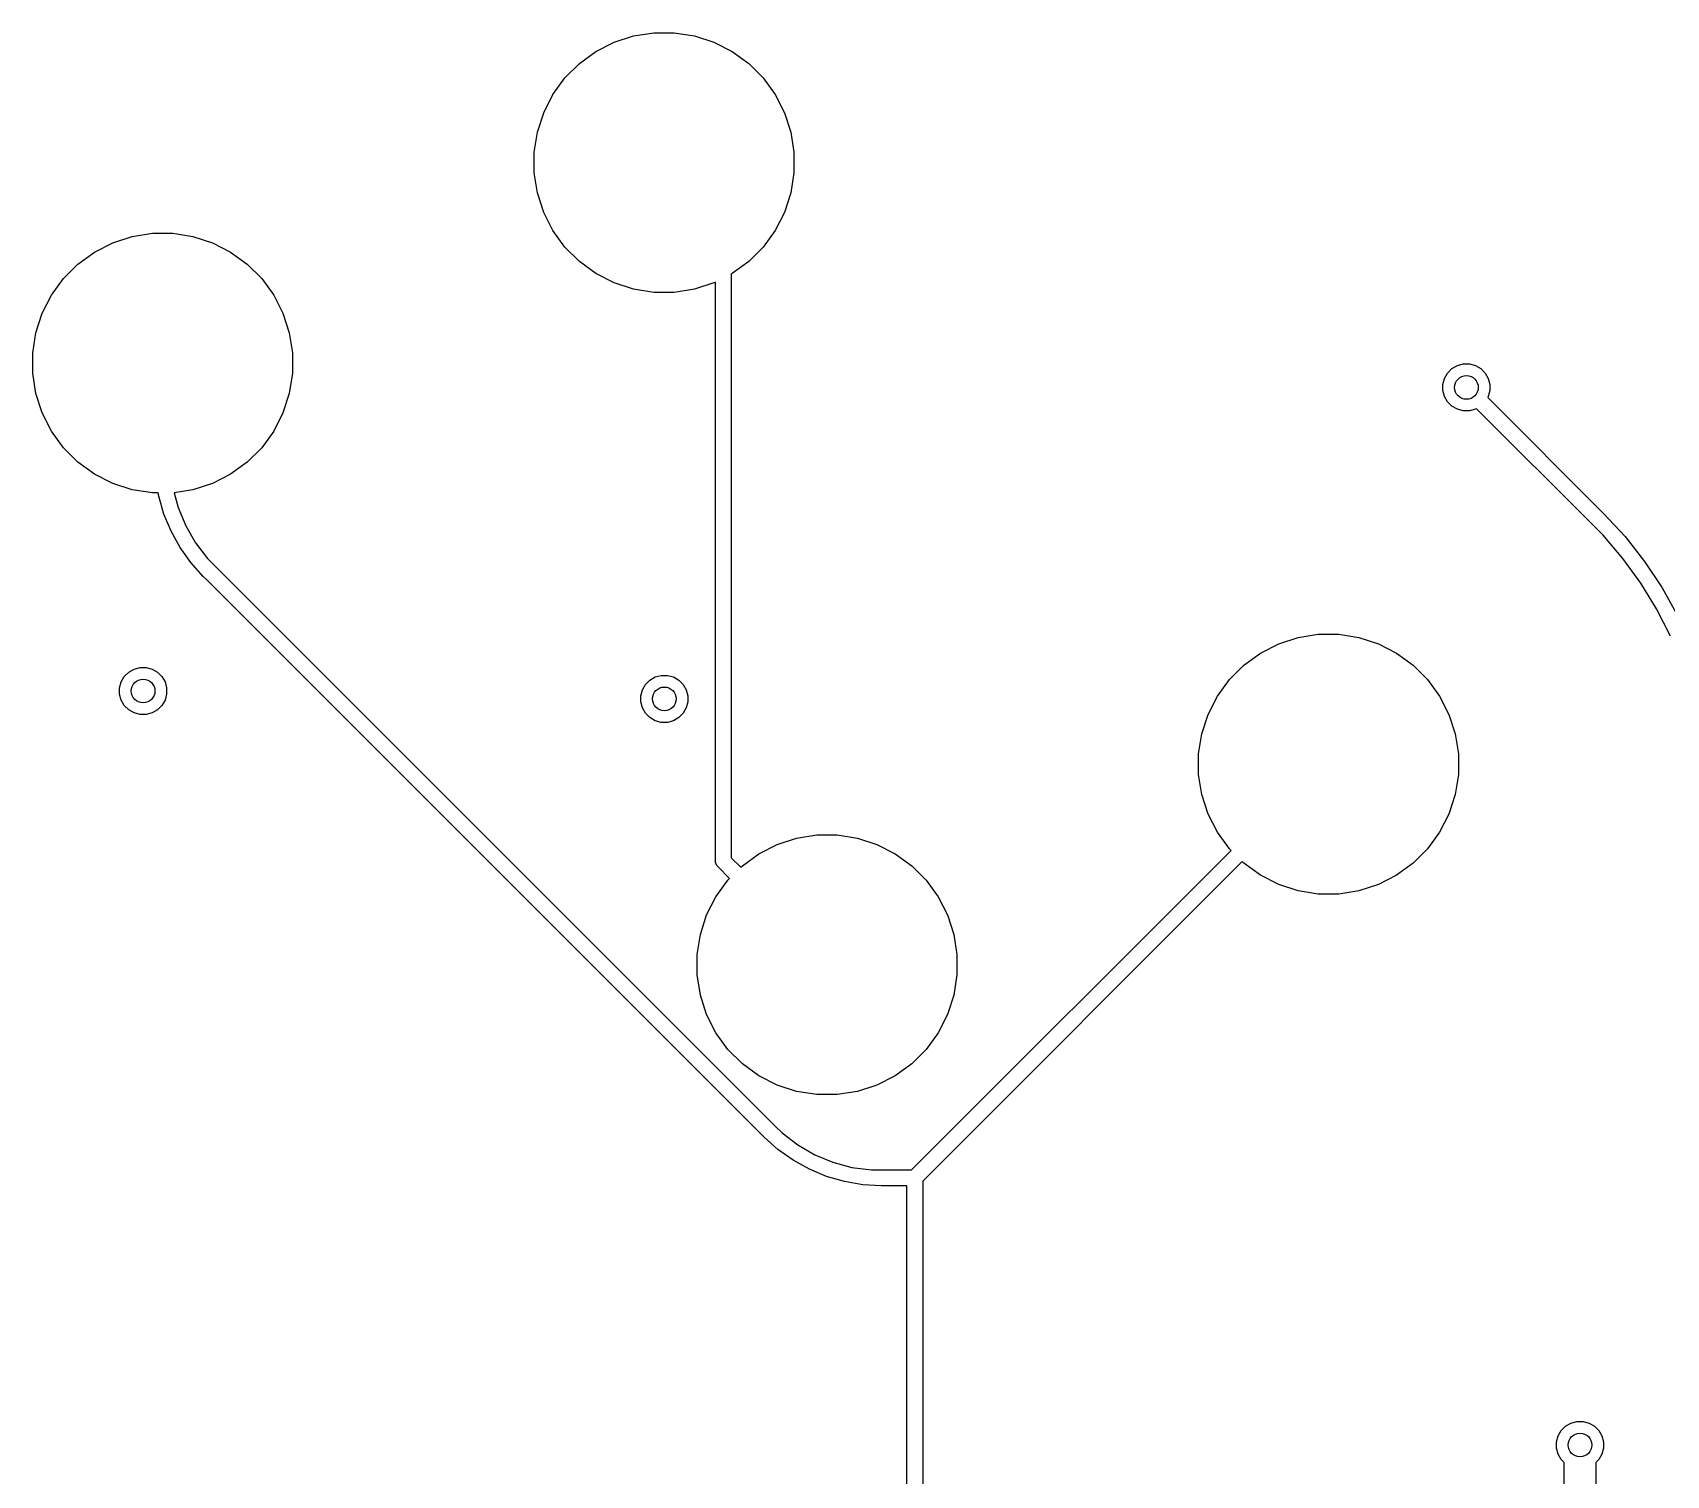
# Model space of a CAD drawing. Extents: x 4 to 18.4, y -7.3 to -2.9.
# Drawn here: x 13.004 to 13.818, y -4.017 to -3.298 of the extents above; entities that cross this region are included whole.
import ezdxf

# ---------------------------------------------------------------- set-up
doc = ezdxf.new("R2010")
doc.units = 0
doc.header["$MEASUREMENT"] = 0
doc.layers.add('BLACK', color=7, linetype='CONTINUOUS')

msp = doc.modelspace()

# ---------------------------------------------------------------- linework, layer by layer
at = {"layer": 'BLACK', "linetype": 'CONTINUOUS'}
for p, q in [((13.30359, -3.29933), (13.31365, -3.29774)), ((13.31365, -3.29774), (13.32385, -3.29774)), ((13.32385, -3.29774), (13.33391, -3.29933)), ((13.28481, -3.30711), (13.29389, -3.30248)), ((13.29389, -3.30248), (13.30359, -3.29933)), ((13.33391, -3.29933), (13.34361, -3.30248)), ((13.34361, -3.30248), (13.35269, -3.30711)), ((13.26935, -3.32031), (13.27656, -3.3131)), ((13.27656, -3.3131), (13.28481, -3.30711)), ((13.35269, -3.30711), (13.36094, -3.3131)), ((13.36094, -3.3131), (13.36815, -3.32031)), ((13.26336, -3.32856), (13.26935, -3.32031)), ((13.36815, -3.32031), (13.37414, -3.32856)), ((13.25873, -3.33764), (13.26336, -3.32856)), ((13.37414, -3.32856), (13.37877, -3.33764)), ((13.25558, -3.34734), (13.25873, -3.33764)), ((13.37877, -3.33764), (13.38192, -3.34734)), ((13.25399, -3.3574), (13.25558, -3.34734)), ((13.38192, -3.34734), (13.38351, -3.3574)), ((13.25399, -3.3676), (13.25399, -3.3574)), ((13.38351, -3.3574), (13.38351, -3.3676)), ((13.25558, -3.37766), (13.25399, -3.3676)), ((13.38351, -3.3676), (13.38192, -3.37766)), ((13.25873, -3.38736), (13.25558, -3.37766)), ((13.38192, -3.37766), (13.37877, -3.38736)), ((13.26336, -3.39644), (13.25873, -3.38736)), ((13.37877, -3.38736), (13.37414, -3.39644)), ((13.03481, -3.40711), (13.04389, -3.40248)), ((13.04389, -3.40248), (13.05359, -3.39933)), ((13.05359, -3.39933), (13.06365, -3.39774)), ((13.06365, -3.39774), (13.07385, -3.39774)), ((13.07385, -3.39774), (13.08391, -3.39933)), ((13.08391, -3.39933), (13.09361, -3.40248)), ((13.09361, -3.40248), (13.10269, -3.40711)), ((13.26935, -3.40469), (13.26336, -3.39644)), ((13.37414, -3.39644), (13.36815, -3.40469)), ((13.02656, -3.4131), (13.03481, -3.40711)), ((13.10269, -3.40711), (13.11094, -3.4131)), ((13.27656, -3.4119), (13.26935, -3.40469)), ((13.28481, -3.41789), (13.27656, -3.4119)), ((13.36094, -3.4119), (13.35269, -3.41789)), ((13.36815, -3.40469), (13.36094, -3.4119)), ((13.01336, -3.42856), (13.01935, -3.42031)), ((13.01935, -3.42031), (13.02656, -3.4131)), ((13.11094, -3.4131), (13.11815, -3.42031)), ((13.11815, -3.42031), (13.12414, -3.42856)), ((13.29389, -3.42252), (13.28481, -3.41789)), ((13.35269, -3.41789), (13.3522, -3.41814)), ((13.3522, -3.41814), (13.3522, -3.70914)), ((13.00873, -3.43764), (13.01336, -3.42856)), ((13.12414, -3.42856), (13.12877, -3.43764)), ((13.30359, -3.42567), (13.29389, -3.42252)), ((13.31365, -3.42726), (13.30359, -3.42567)), ((13.32385, -3.42726), (13.31365, -3.42726)), ((13.33391, -3.42567), (13.32385, -3.42726)), ((13.34361, -3.42252), (13.33391, -3.42567)), ((13.34433, -3.42215), (13.34361, -3.42252)), ((13.34433, -3.71077), (13.34433, -3.42215)), ((13.00558, -3.44734), (13.00873, -3.43764)), ((13.12877, -3.43764), (13.13192, -3.44734)), ((13.00399, -3.4574), (13.00558, -3.44734)), ((13.13192, -3.44734), (13.13351, -3.4574)), ((13.00399, -3.4676), (13.00399, -3.4574)), ((13.13351, -3.4574), (13.13351, -3.4676)), ((13.00558, -3.47766), (13.00399, -3.4676)), ((13.13351, -3.4676), (13.13192, -3.47766)), ((13.70781, -3.47011), (13.70936, -3.46744)), ((13.70936, -3.46744), (13.71154, -3.46526)), ((13.71154, -3.46526), (13.71421, -3.46372)), ((13.71421, -3.46372), (13.71718, -3.46292)), ((13.71718, -3.46292), (13.72027, -3.46292)), ((13.72027, -3.46292), (13.72325, -3.46372)), ((13.72325, -3.46372), (13.72592, -3.46526)), ((13.72592, -3.46526), (13.7281, -3.46744)), ((13.7281, -3.46744), (13.72964, -3.47011)), ((13.70702, -3.47309), (13.70781, -3.47011)), ((13.70702, -3.47617), (13.70702, -3.47309)), ((13.70781, -3.47915), (13.70702, -3.47617)), ((13.72964, -3.47011), (13.73044, -3.47309)), ((13.73044, -3.47617), (13.72964, -3.47915)), ((13.73044, -3.47309), (13.73044, -3.47617)), ((13.00873, -3.48736), (13.00558, -3.47766)), ((13.13192, -3.47766), (13.12877, -3.48736)), ((13.70936, -3.48182), (13.70781, -3.47915)), ((13.71154, -3.484), (13.70936, -3.48182)), ((13.71421, -3.48554), (13.71154, -3.484)), ((13.71718, -3.48634), (13.71421, -3.48554)), ((13.72325, -3.48554), (13.72027, -3.48634)), ((13.72377, -3.48524), (13.72325, -3.48554)), ((13.78154, -3.54301), (13.72377, -3.48524)), ((13.72964, -3.47915), (13.72934, -3.47967)), ((13.72934, -3.47967), (13.78711, -3.53744)), ((13.01336, -3.49644), (13.00873, -3.48736)), ((13.12877, -3.48736), (13.12414, -3.49644)), ((13.72027, -3.48634), (13.71718, -3.48634)), ((13.01935, -3.50469), (13.01336, -3.49644)), ((13.12414, -3.49644), (13.11815, -3.50469)), ((13.02656, -3.5119), (13.01935, -3.50469)), ((13.11815, -3.50469), (13.11094, -3.5119)), ((13.03481, -3.51789), (13.02656, -3.5119)), ((13.04389, -3.52252), (13.03481, -3.51789)), ((13.10269, -3.51789), (13.09361, -3.52252)), ((13.11094, -3.5119), (13.10269, -3.51789)), ((13.05359, -3.52567), (13.04389, -3.52252)), ((13.06365, -3.52726), (13.05359, -3.52567)), ((13.08391, -3.52567), (13.07453, -3.52715)), ((13.09361, -3.52252), (13.08391, -3.52567)), ((13.06662, -3.52726), (13.06365, -3.52726)), ((13.06689, -3.52884), (13.06662, -3.52726)), ((13.06945, -3.53775), (13.06689, -3.52884)), ((13.07453, -3.52715), (13.0765, -3.53454)), ((13.073, -3.54632), (13.06945, -3.53775)), ((13.0765, -3.53454), (13.08026, -3.5436)), ((13.78711, -3.53744), (13.79781, -3.54902)), ((13.07749, -3.55443), (13.073, -3.54632)), ((13.08026, -3.5436), (13.08516, -3.55209)), ((13.7869, -3.54837), (13.78154, -3.54301)), ((13.78154, -3.54301), (13.78154, -3.54301)), ((13.79674, -3.5599), (13.7869, -3.54837)), ((13.79781, -3.54902), (13.80757, -3.5614)), ((13.08285, -3.56199), (13.07749, -3.55443)), ((13.08516, -3.55209), (13.09113, -3.55987)), ((13.08903, -3.5689), (13.08285, -3.56199)), ((13.09113, -3.55987), (13.0946, -3.56334)), ((13.0946, -3.56334), (13.0946, -3.56334)), ((13.0946, -3.56334), (13.0946, -3.56334)), ((13.0946, -3.56334), (13.09634, -3.56508)), ((13.09634, -3.56508), (13.37416, -3.8429)), ((13.80565, -3.57216), (13.79674, -3.5599)), ((13.80757, -3.5614), (13.81633, -3.57451)), ((13.09077, -3.57065), (13.08903, -3.5689)), ((13.08903, -3.5689), (13.08903, -3.5689)), ((13.36859, -3.84847), (13.09077, -3.57065)), ((13.09077, -3.57065), (13.09077, -3.57065)), ((13.81357, -3.58509), (13.80565, -3.57216)), ((13.81633, -3.57451), (13.82403, -3.58827)), ((13.82046, -3.59859), (13.81357, -3.58509)), ((13.62514, -3.60248), (13.63484, -3.59933)), ((13.63484, -3.59933), (13.6449, -3.59774)), ((13.6449, -3.59774), (13.6551, -3.59774)), ((13.6551, -3.59774), (13.66516, -3.59933)), ((13.66516, -3.59933), (13.67486, -3.60248)), ((13.60781, -3.6131), (13.61606, -3.60711)), ((13.61606, -3.60711), (13.62514, -3.60248)), ((13.67486, -3.60248), (13.68394, -3.60711)), ((13.68394, -3.60711), (13.69219, -3.6131)), ((13.05187, -3.61661), (13.05454, -3.61507)), ((13.05454, -3.61507), (13.05751, -3.61427)), ((13.05751, -3.61427), (13.0606, -3.61427)), ((13.0606, -3.61427), (13.06358, -3.61507)), ((13.06358, -3.61507), (13.06625, -3.61661)), ((13.6006, -3.62031), (13.60781, -3.6131)), ((13.69219, -3.6131), (13.6994, -3.62031)), ((13.04735, -3.62444), (13.04814, -3.62146)), ((13.04814, -3.62146), (13.04968, -3.61879)), ((13.04968, -3.61879), (13.05187, -3.61661)), ((13.06625, -3.61661), (13.06843, -3.61879)), ((13.06843, -3.61879), (13.06997, -3.62146)), ((13.06997, -3.62146), (13.07077, -3.62444)), ((13.30799, -3.6254), (13.30953, -3.62273)), ((13.30953, -3.62273), (13.31171, -3.62055)), ((13.31171, -3.62055), (13.31438, -3.61901)), ((13.31438, -3.61901), (13.31736, -3.61821)), ((13.31736, -3.61821), (13.32044, -3.61821)), ((13.32044, -3.61821), (13.32342, -3.61901)), ((13.32342, -3.61901), (13.32609, -3.62055)), ((13.32609, -3.62055), (13.32827, -3.62273)), ((13.32827, -3.62273), (13.32981, -3.6254)), ((13.59461, -3.62856), (13.6006, -3.62031)), ((13.6994, -3.62031), (13.70539, -3.62856)), ((13.04735, -3.62753), (13.04735, -3.62444)), ((13.04814, -3.6305), (13.04735, -3.62753)), ((13.04968, -3.63317), (13.04814, -3.6305)), ((13.06997, -3.6305), (13.06843, -3.63317)), ((13.07077, -3.62753), (13.06997, -3.6305)), ((13.07077, -3.62444), (13.07077, -3.62753)), ((13.30719, -3.62838), (13.30799, -3.6254)), ((13.30719, -3.63146), (13.30719, -3.62838)), ((13.30799, -3.63444), (13.30719, -3.63146)), ((13.32981, -3.6254), (13.33061, -3.62838)), ((13.33061, -3.63146), (13.32981, -3.63444)), ((13.33061, -3.62838), (13.33061, -3.63146)), ((13.58998, -3.63764), (13.59461, -3.62856)), ((13.70539, -3.62856), (13.71002, -3.63764)), ((13.05187, -3.63535), (13.04968, -3.63317)), ((13.05454, -3.6369), (13.05187, -3.63535)), ((13.05751, -3.63769), (13.05454, -3.6369)), ((13.0606, -3.63769), (13.05751, -3.63769)), ((13.06358, -3.6369), (13.0606, -3.63769)), ((13.06625, -3.63535), (13.06358, -3.6369)), ((13.06843, -3.63317), (13.06625, -3.63535)), ((13.30953, -3.63711), (13.30799, -3.63444)), ((13.31171, -3.63929), (13.30953, -3.63711)), ((13.31438, -3.64083), (13.31171, -3.63929)), ((13.32609, -3.63929), (13.32342, -3.64083)), ((13.32827, -3.63711), (13.32609, -3.63929)), ((13.32981, -3.63444), (13.32827, -3.63711)), ((13.58683, -3.64734), (13.58998, -3.63764)), ((13.71002, -3.63764), (13.71317, -3.64734)), ((13.31736, -3.64163), (13.31438, -3.64083)), ((13.32044, -3.64163), (13.31736, -3.64163)), ((13.32342, -3.64083), (13.32044, -3.64163)), ((13.58524, -3.6574), (13.58683, -3.64734)), ((13.71317, -3.64734), (13.71476, -3.6574)), ((13.58524, -3.6676), (13.58524, -3.6574)), ((13.71476, -3.6574), (13.71476, -3.6676)), ((13.58683, -3.67766), (13.58524, -3.6676)), ((13.71476, -3.6676), (13.71317, -3.67766)), ((13.58998, -3.68736), (13.58683, -3.67766)), ((13.71317, -3.67766), (13.71002, -3.68736)), ((13.59461, -3.69644), (13.58998, -3.68736)), ((13.71002, -3.68736), (13.70539, -3.69644)), ((13.6006, -3.70469), (13.59461, -3.69644)), ((13.70539, -3.69644), (13.6994, -3.70469)), ((13.36606, -3.70711), (13.37514, -3.70248)), ((13.37514, -3.70248), (13.38484, -3.69933)), ((13.38484, -3.69933), (13.3949, -3.69774)), ((13.3949, -3.69774), (13.4051, -3.69774)), ((13.4051, -3.69774), (13.41516, -3.69933)), ((13.41516, -3.69933), (13.42486, -3.70248)), ((13.42486, -3.70248), (13.43394, -3.70711)), ((13.44212, -3.86481), (13.60142, -3.70551)), ((13.60142, -3.70551), (13.6006, -3.70469)), ((13.6994, -3.70469), (13.69219, -3.7119)), ((13.34441, -3.71154), (13.34433, -3.71077)), ((13.34499, -3.71296), (13.34441, -3.71154)), ((13.34548, -3.71355), (13.34499, -3.71296)), ((13.35142, -3.71949), (13.34548, -3.71355)), ((13.3522, -3.70914), (13.35699, -3.71392)), ((13.35699, -3.71392), (13.35781, -3.7131)), ((13.35781, -3.7131), (13.36606, -3.70711)), ((13.43394, -3.70711), (13.44219, -3.7131)), ((13.44219, -3.7131), (13.4494, -3.72031)), ((13.60699, -3.71108), (13.44769, -3.87038)), ((13.60781, -3.7119), (13.60699, -3.71108)), ((13.61606, -3.71789), (13.60781, -3.7119)), ((13.69219, -3.7119), (13.68394, -3.71789)), ((13.34461, -3.72856), (13.3506, -3.72031)), ((13.3506, -3.72031), (13.35142, -3.71949)), ((13.4494, -3.72031), (13.45539, -3.72856)), ((13.62514, -3.72252), (13.61606, -3.71789)), ((13.68394, -3.71789), (13.67486, -3.72252)), ((13.33998, -3.73764), (13.34461, -3.72856)), ((13.45539, -3.72856), (13.46002, -3.73764)), ((13.63484, -3.72567), (13.62514, -3.72252)), ((13.6449, -3.72726), (13.63484, -3.72567)), ((13.6551, -3.72726), (13.6449, -3.72726)), ((13.66516, -3.72567), (13.6551, -3.72726)), ((13.67486, -3.72252), (13.66516, -3.72567)), ((13.33683, -3.74734), (13.33998, -3.73764)), ((13.46002, -3.73764), (13.46317, -3.74734)), ((13.33524, -3.7574), (13.33683, -3.74734)), ((13.46317, -3.74734), (13.46476, -3.7574)), ((13.33524, -3.7676), (13.33524, -3.7574)), ((13.46476, -3.7574), (13.46476, -3.7676)), ((13.33683, -3.77766), (13.33524, -3.7676)), ((13.46476, -3.7676), (13.46317, -3.77766)), ((13.33998, -3.78736), (13.33683, -3.77766)), ((13.46317, -3.77766), (13.46002, -3.78736)), ((13.34461, -3.79644), (13.33998, -3.78736)), ((13.46002, -3.78736), (13.45539, -3.79644)), ((13.3506, -3.80469), (13.34461, -3.79644)), ((13.45539, -3.79644), (13.4494, -3.80469)), ((13.35781, -3.8119), (13.3506, -3.80469)), ((13.4494, -3.80469), (13.44219, -3.8119)), ((13.36606, -3.81789), (13.35781, -3.8119)), ((13.37514, -3.82252), (13.36606, -3.81789)), ((13.43394, -3.81789), (13.42486, -3.82252)), ((13.44219, -3.8119), (13.43394, -3.81789)), ((13.38484, -3.82567), (13.37514, -3.82252)), ((13.3949, -3.82726), (13.38484, -3.82567)), ((13.4051, -3.82726), (13.3949, -3.82726)), ((13.41516, -3.82567), (13.4051, -3.82726)), ((13.42486, -3.82252), (13.41516, -3.82567)), ((13.37416, -3.8429), (13.37417, -3.84291)), ((13.37417, -3.84291), (13.37763, -3.84637)), ((13.37551, -3.85465), (13.36859, -3.84847)), ((13.36859, -3.84847), (13.36859, -3.84847)), ((13.37763, -3.84637), (13.38541, -3.85234)), ((13.38307, -3.86001), (13.37551, -3.85465)), ((13.39118, -3.8645), (13.38307, -3.86001)), ((13.38541, -3.85234), (13.3939, -3.85724)), ((13.3939, -3.85724), (13.40296, -3.861)), ((13.39975, -3.86805), (13.39118, -3.8645)), ((13.40866, -3.87061), (13.39975, -3.86805)), ((13.40296, -3.861), (13.41243, -3.86353)), ((13.41243, -3.86353), (13.42215, -3.86481)), ((13.42215, -3.86481), (13.42706, -3.86481)), ((13.42706, -3.86481), (13.42706, -3.86481)), ((13.42706, -3.86481), (13.44212, -3.86481)), ((13.4178, -3.87217), (13.40866, -3.87061)), ((13.42706, -3.87269), (13.4178, -3.87217)), ((13.43981, -3.87269), (13.42706, -3.87269)), ((13.42706, -3.87269), (13.42706, -3.87269)), ((13.42706, -3.87269), (13.42706, -3.87269)), ((13.43981, -4.14774), (13.43981, -3.87269)), ((13.44769, -3.87038), (13.44769, -4.14774)), ((13.77086, -3.99104), (13.77384, -3.99024)), ((13.77384, -3.99024), (13.77692, -3.99024)), ((13.77692, -3.99024), (13.7799, -3.99104)), ((13.76367, -4.00041), (13.76447, -3.99743)), ((13.76447, -3.99743), (13.76601, -3.99476)), ((13.76601, -3.99476), (13.76819, -3.99258)), ((13.76819, -3.99258), (13.77086, -3.99104)), ((13.7799, -3.99104), (13.78257, -3.99258)), ((13.78257, -3.99258), (13.78475, -3.99476)), ((13.78475, -3.99476), (13.78629, -3.99743)), ((13.78629, -3.99743), (13.78709, -4.00041)), ((13.76367, -4.00349), (13.76367, -4.00041)), ((13.76447, -4.00647), (13.76367, -4.00349)), ((13.76601, -4.00914), (13.76447, -4.00647)), ((13.78629, -4.00647), (13.78475, -4.00914)), ((13.78709, -4.00349), (13.78629, -4.00647)), ((13.78709, -4.00041), (13.78709, -4.00349)), ((13.76751, -4.01064), (13.76601, -4.00914)), ((13.76751, -4.1287), (13.76751, -4.01064)), ((13.78475, -4.00914), (13.78325, -4.01064)), ((13.78325, -4.01064), (13.78325, -4.1287))]:
    msp.add_line(p, q, dxfattribs=at)
at = {"layer": 'BLACK'}
for centre in [(13.71873, -3.47463), (13.05906, -3.62598), (13.3189, -3.62992), (13.77538, -4.00195)]:
    msp.add_circle(centre, 0.00591, dxfattribs=at)

doc.saveas('drawing.dxf')
